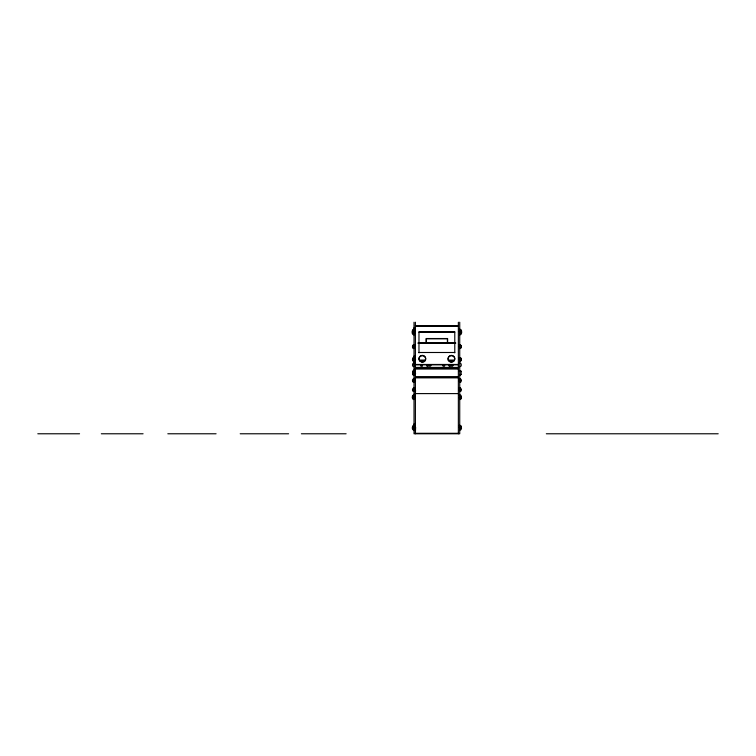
<?xml version="1.0" encoding="UTF-8"?>
<svg xmlns="http://www.w3.org/2000/svg" width="756" height="756" viewBox="0 0 756 756"><rect width="100%" height="100%" fill="white"/><g stroke="black" fill="none" stroke-linecap="round" stroke-linejoin="round"><path stroke-width="1.13" d="M415.394 425.439C412.077 423.417 411.037 430.362 414.023 430.202M415.394 424.966L415.394 423.265M415.394 357.134L415.394 355.528M459.733 359.402L459.289 359.658M414.647 333.15L412.88 332.687L413.163 331.459M412.681 371.763L413.248 370.705L415.394 370.638M412.719 371.281L412.748 374.73M414.023 364.902L414.647 364.902M414.023 373.521L415.611 373.568L414.647 373.284M412.681 427.509L413.163 426.715M461.075 374.248L459.733 375.052M461.075 397.628L460.82 398.185M412.681 330.419L413.919 329.559M412.681 346.012L413.163 345.246M412.681 358.798L413.163 358.032M414.023 330.92L414.468 331.289M414.023 346.513L414.468 346.806M414.023 359.289L414.468 359.658M412.681 397.023L413.919 396.191M412.681 396.55L413.334 395.747L415.394 395.709M412.681 426.696L413.334 425.893L415.394 425.855M459.733 333.009L460.82 332.763L461.075 331.78M461.075 347.458L459.733 348.242M461.075 360.158L459.733 361.018M461.075 398.232L459.733 399.073M461.075 428.378L459.733 429.219M461.075 427.905L459.733 428.737M412.681 380.4L415.394 379.777M412.681 389.661L415.394 389.038M414.023 397.373L414.468 397.836M414.023 427.045L414.468 427.509M412.748 371.432L415.394 370.875M459.733 375.288L461.047 374.645L461.047 371.281M426.507 365.517L428.51 365.517M428.51 365.554C423.936 366.282 431.109 366.178 426.516 365.564M448.705 365.517L450.708 365.517M450.708 365.554C446.116 366.273 453.326 366.188 448.733 365.583M415.554 390.55L415.394 393.602L458.363 393.602M420.733 365.762L422.5 365.762M422.472 365.838L420.752 365.838M442.931 365.762L444.698 365.762M444.698 365.819L442.95 365.838M415.46 331.345L414.468 330.92M415.46 360.083L415.564 359.374L414.468 359.289M415.46 397.798L414.468 397.391M415.413 359.658L414.647 359.658M460.517 390.502L459.733 390.55M413.334 357.966L415.394 357.928M459.733 348.601C462.114 348.988 461.774 343.81 459.27 344.783M459.733 399.546C462.322 399.867 462.01 393.952 459.27 394.868M459.733 382.271C462.152 382.81 461.746 377.707 459.27 378.794M459.733 391.532C462.152 392.071 461.746 386.968 459.27 388.055M414.713 344.783C412.067 343.564 411.538 348.97 414.023 348.601M460.187 399.073L460.262 399.546M460.187 428.737L460.262 429.21M415.394 378.728C412.502 376.875 411.17 382.678 414.023 382.271M460.187 382.271L460.187 381.411M415.394 387.989C412.483 386.099 411.179 391.948 414.023 391.532M460.187 390.55L460.262 391.532M452.126 365.526C454.592 365.11 449.395 365.176 451.852 365.62C449.159 366.036 455.017 365.998 452.126 365.62M415.394 325.741L458.363 325.741M415.394 326.082L458.363 326.082M415.394 326.11L458.363 326.11M414.023 327.726L415.394 327.726M415.394 329.191C411.718 327.339 410.867 335.012 414.023 334.946M459.27 329.191C462.341 328.369 462.53 335.125 459.733 334.946M460.073 329.559L461.075 330.419M414.023 330.485L415.394 330.485M418.975 332.149L454.781 332.149M414.023 332.649L412.681 331.865M459.733 332.649L460.82 332.394L460.82 331.629M418.077 342.893L455.679 342.893M418.077 343.252L455.679 343.252M412.681 347.458L414.023 348.242M418.975 352.494L454.781 352.494M414.023 356.095L415.394 356.095M414.023 356.463L415.394 356.463M415.394 357.569C412.407 355.651 411.226 361.642 414.023 361.387M459.27 357.569C461.774 356.596 462.124 361.774 459.733 361.387M459.27 357.928L460.432 357.966M414.023 358.864L415.394 358.864M419.741 360.149L425.448 360.149M448.308 360.149L454.025 360.149M419.741 360.508L425.448 360.508M448.308 360.508L454.025 360.508M414.023 361.018L412.681 360.158M414.713 363.116C412.162 361.897 411.595 367.057 414.023 366.698M459.27 363.116C461.699 362.133 462.058 367.095 459.733 366.698M415.394 364.468L458.363 364.468M415.394 364.836L458.363 364.836M415.394 367.425L458.363 367.425M415.394 368.701L458.363 368.701M415.394 368.777L458.363 368.777M414.023 369.382L415.394 369.382M459.27 370.638L460.98 371.357M459.27 370.875L460.933 371.281M414.023 373.086L415.394 373.086M414.023 375.052L412.785 374.57M414.023 375.288L412.681 374.248M415.394 376.97L458.363 376.97M415.394 377.216L458.363 377.216M415.394 377.849L458.363 377.849M459.27 379.777L461.075 380.4M414.023 380.722L415.394 380.722M459.27 389.038L461.075 389.661M414.023 389.983L415.394 389.983M412.681 389.983L414.023 390.55M414.023 394.282L415.394 394.282M414.713 394.868C411.812 393.687 411.34 399.839 414.023 399.546M459.27 395.709L461.075 396.55M460.073 396.191L461.075 397.023M414.023 396.966L415.394 396.966M412.681 398.232L414.023 399.073M414.023 423.955L415.394 423.955M459.27 425.382C462.096 424.475 462.285 430.457 459.733 430.202M459.27 425.855L460.669 425.997M414.023 426.639L415.394 426.639M414.468 427.064L415.611 427.235L415.394 433.301L458.363 433.301M412.681 427.905L414.023 428.737M412.681 428.378L414.023 429.219M37.8 433.774L79.56 433.774M101.323 433.774L143.082 433.774M167.823 433.774L216.084 433.774M240.191 433.774L288.612 433.774M301.37 433.774L346.125 433.774M546.314 433.774L718.2 433.774M429.833 365.526L428.841 365.318L430.835 365.337L428.832 365.781L430.835 365.81L429.833 365.62M460.187 378.794L460.187 379.777M460.187 388.055L460.187 389.038M415.564 381.081L414.468 381.024L414.468 380.221M413.163 381.213L412.7 380.778M415.564 390.342L414.468 390.285L414.468 389.482M413.163 398.346L412.681 397.628M460.82 426.1L461.075 426.696M460.82 345.407L461.075 346.012M460.82 358.183L461.075 358.798M460.82 426.875L461.075 427.509M459.733 427.045L459.289 427.509M459.733 330.92L459.289 331.289M459.733 346.513L459.289 346.806M459.733 397.373L459.289 397.836M461.018 371.196L461.075 371.763M460.187 395.709L460.187 396.191M460.187 425.382L460.187 425.855M459.733 322.226L459.733 433.774L414.023 433.774L414.023 322.226M459.289 380.221L459.289 381.024M459.289 389.482L459.289 390.285M458.363 322.226L458.363 433.774M454.781 352.854L454.781 331.78L418.975 331.78L418.975 352.854M447.618 343.215L447.618 338.527L426.138 338.527L426.138 343.215M447.401 343.422L447.401 338.745L426.365 338.745L426.365 343.422M415.394 322.226L415.394 433.774M413.579 378.794L413.579 379.777M413.579 381.411L413.579 382.271M413.579 388.055L413.579 389.038M413.579 390.55L413.579 391.532M413.579 395.709L413.579 396.191M413.579 399.073L413.579 399.546M413.579 425.382L413.579 425.855M413.579 428.737L413.579 429.219M420.497 361.68A3.355 3.232 0 0 1 420.525 356.246A3.355 3.232 0 0 1 425.656 358.505A3.355 3.232 0 0 1 421.404 362.086M452.353 362.086A3.355 3.232 0 0 1 448.11 358.505A3.355 3.232 0 0 1 453.231 356.246A3.355 3.232 0 0 1 453.269 361.68M420.402 361.255A3.355 3.232 0 0 0 425.675 358.902A3.355 3.232 0 0 0 420.922 355.67A3.355 3.232 0 0 0 420.402 361.255M449.499 361.255A3.355 3.232 0 0 0 454.772 358.902A3.355 3.232 0 0 0 450.018 355.67A3.355 3.232 0 0 0 449.499 361.255"/></g></svg>
